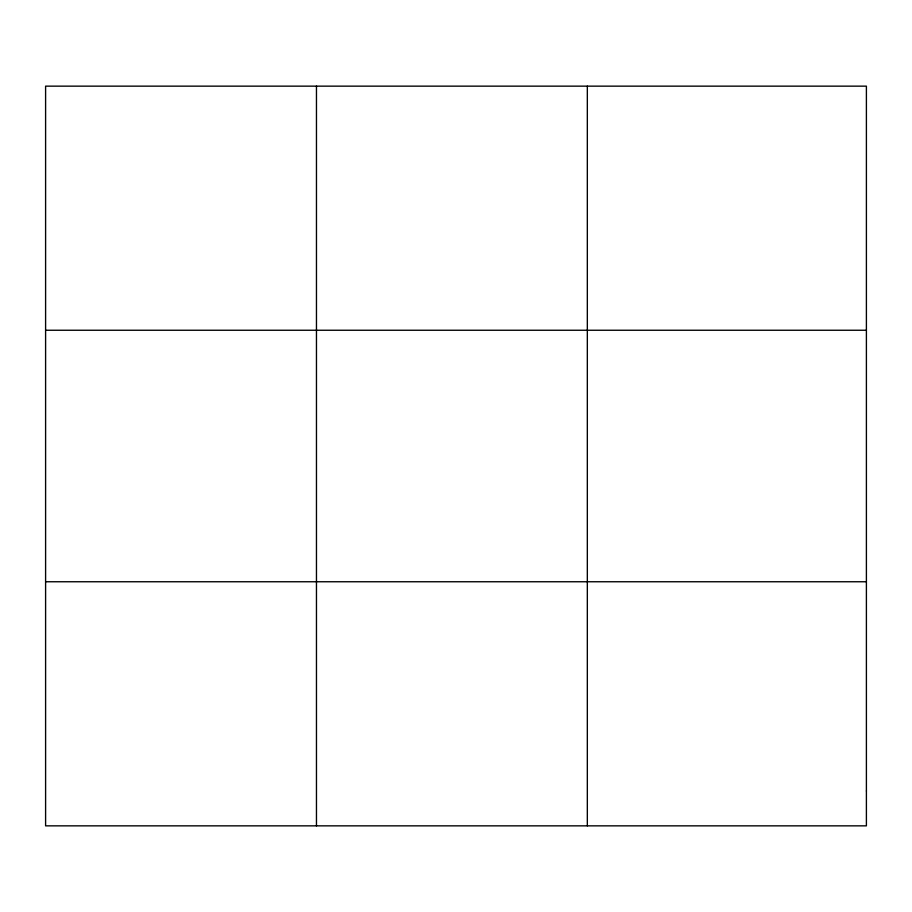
<?xml version="1.0" encoding="UTF-8"?>
<svg xmlns="http://www.w3.org/2000/svg" width="912" height="912" viewBox="0 0 912 912"><rect width="100%" height="100%" fill="white"/><g stroke="black" fill="none" stroke-linecap="round" stroke-linejoin="round"><path stroke-width="1.37" d="M316.464 825.85L316.464 86.15M587.328 825.85L587.328 86.15M45.6 330.247L866.4 330.247M45.6 581.753L866.4 581.753M866.4 790.978L866.4 825.85L45.6 825.85L45.6 86.15L866.4 86.15L866.4 790.978"/></g></svg>
